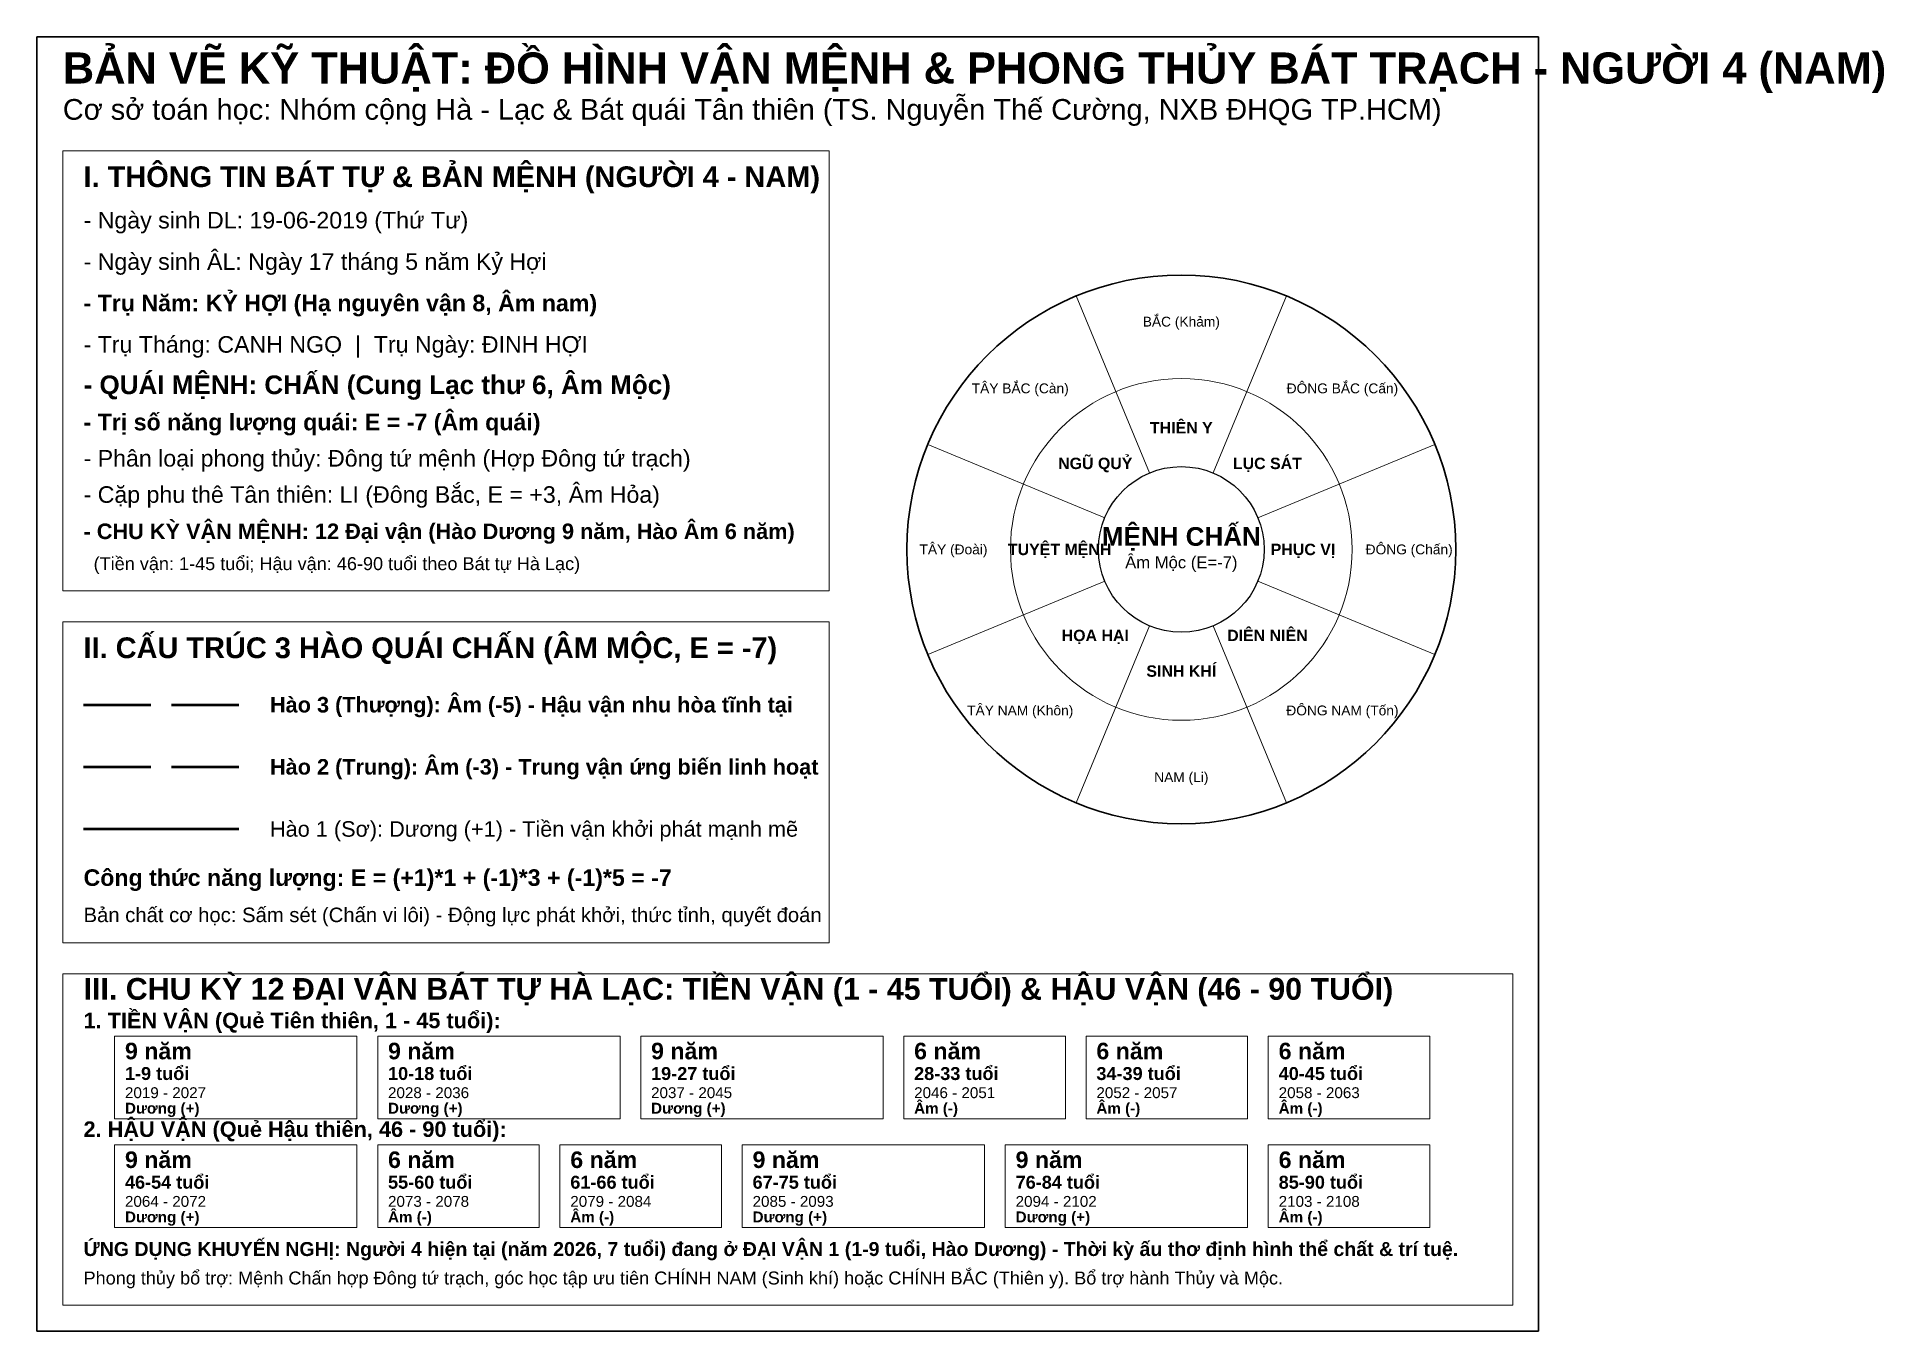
# Model space of a CAD drawing. Header units: metres. Extents: x -145 to 212, y -125 to 125.
import ezdxf
from ezdxf.enums import TextEntityAlignment as Align

# ---------------------------------------------------------------- set-up
doc = ezdxf.new("R2010")
doc.units = ezdxf.units.M
for name, color, linetype, true_color in [('CHU_THICH', 7, 'Continuous', 0x000000), ('HAO_AM', 2, 'Continuous', 0xd97706), ('HAO_DUONG', 1, 'Continuous', 0xb91c1c), ('KHUNG', 7, 'Continuous', 0x000000), ('NET_CHINH', 7, 'Continuous', 0x000000), ('SAN_CAT', 3, 'Continuous', 0x15803d), ('SAN_HUNG', 1, 'Continuous', 0xb91c1c), ('TIEU_DE', 7, 'Continuous', 0x000000)]:
    doc.layers.add(name, color=color, linetype=linetype, true_color=true_color)
doc.styles.add('VN_BOLD', font='arialbd.ttf')
doc.styles.add('VN_TEXT', font='arial.ttf')

msp = doc.modelspace()

# ---------------------------------------------------------------- linework, layer by layer
at = {"layer": 'HAO_AM', "lineweight": 50}
for p, q in [((-136, -4), (-123, -4)), ((-119, -4), (-106, -4)), ((-136, -16), (-123, -16)), ((-119, -16), (-106, -16))]:
    msp.add_line(p, q, dxfattribs=at)
at = {"layer": 'HAO_AM', "lineweight": 20}
for p, q in [((22.4, -68), (53.6, -68)), ((22.4, -84), (22.4, -68)), ((53.6, -68), (53.6, -84)), ((57.6, -68), (88.8, -68)), ((57.6, -84), (57.6, -68)), ((88.8, -68), (88.8, -84)), ((92.8, -68), (124, -68)), ((92.8, -84), (92.8, -68)), ((124, -68), (124, -84)), ((53.6, -84), (22.4, -84)), ((88.8, -84), (57.6, -84)), ((124, -84), (92.8, -84)), ((-79.2, -89), (-48, -89)), ((-79.2, -105), (-79.2, -89)), ((-48, -89), (-48, -105)), ((-44, -89), (-12.8, -89)), ((-44, -105), (-44, -89)), ((-12.8, -89), (-12.8, -105)), ((92.8, -89), (124, -89)), ((92.8, -105), (92.8, -89)), ((124, -89), (124, -105)), ((-48, -105), (-79.2, -105)), ((-12.8, -105), (-44, -105)), ((124, -105), (92.8, -105))]:
    msp.add_line(p, q, dxfattribs=at)
at = {"layer": 'HAO_DUONG', "lineweight": 50}
msp.add_line((-136, -28), (-106, -28), dxfattribs=at)
at = {"layer": 'HAO_DUONG', "lineweight": 20}
for p, q in [((-130, -68), (-83.2, -68)), ((-130, -84), (-130, -68)), ((-83.2, -68), (-83.2, -84)), ((-79.2, -68), (-32.4, -68)), ((-79.2, -84), (-79.2, -68)), ((-32.4, -68), (-32.4, -84)), ((-28.4, -68), (18.4, -68)), ((-28.4, -84), (-28.4, -68)), ((18.4, -68), (18.4, -84)), ((-83.2, -84), (-130, -84)), ((-32.4, -84), (-79.2, -84)), ((18.4, -84), (-28.4, -84)), ((-130, -89), (-83.2, -89)), ((-130, -105), (-130, -89)), ((-83.2, -89), (-83.2, -105)), ((-8.8, -89), (38, -89)), ((-8.8, -105), (-8.8, -89)), ((38, -89), (38, -105)), ((42, -89), (88.8, -89)), ((42, -105), (42, -89)), ((88.8, -89), (88.8, -105)), ((-83.2, -105), (-130, -105)), ((38, -105), (-8.8, -105)), ((88.8, -105), (42, -105))]:
    msp.add_line(p, q, dxfattribs=at)
at = {"layer": 'KHUNG', "lineweight": 35}
for p, q in [((-145, 125), (145, 125)), ((-145, -125), (-145, 125)), ((145, 125), (145, -125)), ((145, -125), (-145, -125))]:
    msp.add_line(p, q, dxfattribs=at)
at = {"layer": 'KHUNG', "lineweight": 20}
for p, q in [((-140, 103), (8, 103)), ((-140, 18), (-140, 103)), ((8, 103), (8, 18)), ((8, 18), (-140, 18)), ((-140, 12), (8, 12)), ((-140, -50), (-140, 12)), ((8, 12), (8, -50)), ((8, -50), (-140, -50)), ((-140, -56), (140, -56)), ((-140, -120), (-140, -56)), ((140, -56), (140, -120)), ((140, -120), (-140, -120))]:
    msp.add_line(p, q, dxfattribs=at)
at = {"layer": 'KHUNG', "lineweight": 30}
msp.add_circle((76, 26), 53, dxfattribs=at)
at = {"layer": 'NET_CHINH', "lineweight": 15}
for p, q in [((69.88, 40.78), (55.72, 74.97)), ((82.12, 40.78), (96.28, 74.97)), ((61.22, 32.12), (27.03, 46.28)), ((90.78, 32.12), (124.97, 46.28)), ((61.22, 19.88), (27.03, 5.72)), ((90.78, 19.88), (124.97, 5.72)), ((69.88, 11.22), (55.72, -22.97)), ((82.12, 11.22), (96.28, -22.97))]:
    msp.add_line(p, q, dxfattribs=at)
at = {"layer": 'NET_CHINH', "lineweight": 20}
msp.add_circle((76, 26), 33, dxfattribs=at)
at = {"layer": 'NET_CHINH', "lineweight": 25}
msp.add_circle((76, 26), 16, dxfattribs=at)

# ---------------------------------------------------------------- texts
at = {"layer": 'CHU_THICH'}
for s, height, style, p in [('Cơ sở toán học: Nhóm cộng Hà - Lạc & Bát quái Tân thiên (TS. Nguyễn Thế Cường, NXB ĐHQG TP.HCM)', 4, 'VN_TEXT', (-140, 109)), ('- Ngày sinh DL: 19-06-2019 (Thứ Tư)', 3.2, 'VN_TEXT', (-136, 88)), ('- Ngày sinh ÂL: Ngày 17 tháng 5 năm Kỷ Hợi', 3.2, 'VN_TEXT', (-136, 80)), ('- Trụ Năm: KỶ HỢI (Hạ nguyên vận 8, Âm nam)', 3.2, 'VN_BOLD', (-136, 72)), ('- Trụ Tháng: CANH NGỌ  |  Trụ Ngày: ĐINH HỢI', 3.2, 'VN_TEXT', (-136, 64)), ('- Phân loại phong thủy: Đông tứ mệnh (Hợp Đông tứ trạch)', 3.2, 'VN_TEXT', (-136, 42)), ('- Cặp phu thê Tân thiên: LI (Đông Bắc, E = +3, Âm Hỏa)', 3.2, 'VN_TEXT', (-136, 35)), ('  (Tiền vận: 1-45 tuổi; Hậu vận: 46-90 tuổi theo Bát tự Hà Lạc)', 2.5, 'VN_TEXT', (-136, 22)), ('Hào 1 (Sơ): Dương (+1) - Tiền vận khởi phát mạnh mẽ', 3, 'VN_TEXT', (-100, -29.5)), ('Bản chất cơ học: Sấm sét (Chấn vi lôi) - Động lực phát khởi, thức tỉnh, quyết đoán', 2.8, 'VN_TEXT', (-136, -46)), ('1. TIỀN VẬN (Quẻ Tiên thiên, 1 - 45 tuổi):', 3, 'VN_BOLD', (-136, -66.5)), ('1-9 tuổi', 2.5, 'VN_BOLD', (-128, -76.5)), ('10-18 tuổi', 2.5, 'VN_BOLD', (-77.2, -76.5)), ('19-27 tuổi', 2.5, 'VN_BOLD', (-26.4, -76.5)), ('28-33 tuổi', 2.5, 'VN_BOLD', (24.4, -76.5)), ('34-39 tuổi', 2.5, 'VN_BOLD', (59.6, -76.5)), ('40-45 tuổi', 2.5, 'VN_BOLD', (94.8, -76.5)), ('2019 - 2027', 2.1, 'VN_TEXT', (-128, -80)), ('2028 - 2036', 2.1, 'VN_TEXT', (-77.2, -80)), ('2037 - 2045', 2.1, 'VN_TEXT', (-26.4, -80)), ('2046 - 2051', 2.1, 'VN_TEXT', (24.4, -80)), ('2052 - 2057', 2.1, 'VN_TEXT', (59.6, -80)), ('2058 - 2063', 2.1, 'VN_TEXT', (94.8, -80)), ('2. HẬU VẬN (Quẻ Hậu thiên, 46 - 90 tuổi):', 3, 'VN_BOLD', (-136, -87.5)), ('46-54 tuổi', 2.5, 'VN_BOLD', (-128, -97.5)), ('55-60 tuổi', 2.5, 'VN_BOLD', (-77.2, -97.5)), ('61-66 tuổi', 2.5, 'VN_BOLD', (-42, -97.5)), ('67-75 tuổi', 2.5, 'VN_BOLD', (-6.8, -97.5)), ('76-84 tuổi', 2.5, 'VN_BOLD', (44, -97.5)), ('85-90 tuổi', 2.5, 'VN_BOLD', (94.8, -97.5)), ('2064 - 2072', 2.1, 'VN_TEXT', (-128, -101)), ('2073 - 2078', 2.1, 'VN_TEXT', (-77.2, -101)), ('2079 - 2084', 2.1, 'VN_TEXT', (-42, -101)), ('2085 - 2093', 2.1, 'VN_TEXT', (-6.8, -101)), ('2094 - 2102', 2.1, 'VN_TEXT', (44, -101)), ('2103 - 2108', 2.1, 'VN_TEXT', (94.8, -101)), ('Phong thủy bổ trợ: Mệnh Chấn hợp Đông tứ trạch, góc học tập ưu tiên CHÍNH NAM (Sinh khí) hoặc CHÍNH BẮC (Thiên y). Bổ trợ hành Thủy và Mộc.', 2.5, 'VN_TEXT', (-136, -116))]:
    msp.add_text(s, height=height, dxfattribs=dict(at, style=style)).set_placement(p)
at = {"layer": 'CHU_THICH', "style": 'VN_TEXT'}
for s, height, p in [('BẮC (Khảm)', 1.9, (76, 70)), ('TÂY BẮC (Càn)', 1.9, (44.89, 57.11)), ('ĐÔNG BẮC (Cấn)', 1.9, (107.11, 57.11)), ('TÂY (Đoài)', 1.9, (32, 26)), ('Âm Mộc (E=-7)', 2.3, (76, 23.5)), ('ĐÔNG (Chấn)', 1.9, (120, 26)), ('TÂY NAM (Khôn)', 1.9, (44.89, -5.11)), ('ĐÔNG NAM (Tốn)', 1.9, (107.11, -5.11)), ('NAM (Li)', 1.9, (76, -18))]:
    msp.add_text(s, height=height, dxfattribs=at).set_placement(p, align=Align.MIDDLE_CENTER)
at = {"layer": 'HAO_AM', "style": 'VN_BOLD'}
for s, height, p in [('- QUÁI MỆNH: CHẤN (Cung Lạc thư 6, Âm Mộc)', 3.6, (-136, 56)), ('- Trị số năng lượng quái: E = -7 (Âm quái)', 3.2, (-136, 49)), ('Hào 3 (Thượng): Âm (-5) - Hậu vận nhu hòa tĩnh tại', 3, (-100, -5.5)), ('Hào 2 (Trung): Âm (-3) - Trung vận ứng biến linh hoạt', 3, (-100, -17.5)), ('6 năm', 3.2, (24.4, -72.5)), ('6 năm', 3.2, (59.6, -72.5)), ('6 năm', 3.2, (94.8, -72.5)), ('Âm (-)', 2.1, (24.4, -83)), ('Âm (-)', 2.1, (59.6, -83)), ('Âm (-)', 2.1, (94.8, -83)), ('6 năm', 3.2, (-77.2, -93.5)), ('6 năm', 3.2, (-42, -93.5)), ('6 năm', 3.2, (94.8, -93.5)), ('Âm (-)', 2.1, (-77.2, -104)), ('Âm (-)', 2.1, (-42, -104)), ('Âm (-)', 2.1, (94.8, -104))]:
    msp.add_text(s, height=height, dxfattribs=at).set_placement(p)
msp.add_text('MỆNH CHẤN', height=3.6, dxfattribs=at).set_placement((76, 28.5), align=Align.MIDDLE_CENTER)
at = {"layer": 'HAO_DUONG', "style": 'VN_BOLD'}
for s, height, p in [('9 năm', 3.2, (-128, -72.5)), ('9 năm', 3.2, (-77.2, -72.5)), ('9 năm', 3.2, (-26.4, -72.5)), ('Dương (+)', 2.1, (-128, -83)), ('Dương (+)', 2.1, (-77.2, -83)), ('Dương (+)', 2.1, (-26.4, -83)), ('9 năm', 3.2, (-128, -93.5)), ('9 năm', 3.2, (-6.8, -93.5)), ('9 năm', 3.2, (44, -93.5)), ('Dương (+)', 2.1, (-128, -104)), ('Dương (+)', 2.1, (-6.8, -104)), ('Dương (+)', 2.1, (44, -104))]:
    msp.add_text(s, height=height, dxfattribs=at).set_placement(p)
at = {"layer": 'SAN_CAT', "style": 'VN_BOLD'}
for s, p in [('THIÊN Y', (76, 49.5)), ('PHỤC VỊ', (99.5, 26)), ('DIÊN NIÊN', (92.62, 9.38)), ('SINH KHÍ', (76, 2.5))]:
    msp.add_text(s, height=2.2, dxfattribs=at).set_placement(p, align=Align.MIDDLE_CENTER)
for s, height, p in [('- CHU KỲ VẬN MỆNH: 12 Đại vận (Hào Dương 9 năm, Hào Âm 6 năm)', 3, (-136, 28)), ('Công thức năng lượng: E = (+1)*1 + (-1)*3 + (-1)*5 = -7', 3.2, (-136, -39)), ('ỨNG DỤNG KHUYẾN NGHỊ: Người 4 hiện tại (năm 2026, 7 tuổi) đang ở ĐẠI VẬN 1 (1-9 tuổi, Hào Dương) - Thời kỳ ấu thơ định hình thể chất & trí tuệ.', 2.7, (-136, -110.5))]:
    msp.add_text(s, height=height, dxfattribs=at).set_placement(p)
at = {"layer": 'SAN_HUNG', "style": 'VN_BOLD'}
for s, p in [('NGŨ QUỶ', (59.38, 42.62)), ('LỤC SÁT', (92.62, 42.62)), ('TUYỆT MỆNH', (52.5, 26)), ('HỌA HẠI', (59.38, 9.38))]:
    msp.add_text(s, height=2.2, dxfattribs=at).set_placement(p, align=Align.MIDDLE_CENTER)
at = {"layer": 'TIEU_DE', "style": 'VN_BOLD'}
for s, height, p in [('BẢN VẼ KỸ THUẬT: ĐỒ HÌNH VẬN MỆNH & PHONG THỦY BÁT TRẠCH - NGƯỜI 4 (NAM)', 6, (-140, 116)), ('I. THÔNG TIN BÁT TỰ & BẢN MỆNH (NGƯỜI 4 - NAM)', 4, (-136, 96)), ('II. CẤU TRÚC 3 HÀO QUÁI CHẤN (ÂM MỘC, E = -7)', 4, (-136, 5)), ('III. CHU KỲ 12 ĐẠI VẬN BÁT TỰ HÀ LẠC: TIỀN VẬN (1 - 45 TUỔI) & HẬU VẬN (46 - 90 TUỔI)', 4.2, (-136, -61))]:
    msp.add_text(s, height=height, dxfattribs=at).set_placement(p)

doc.saveas('drawing.dxf')
